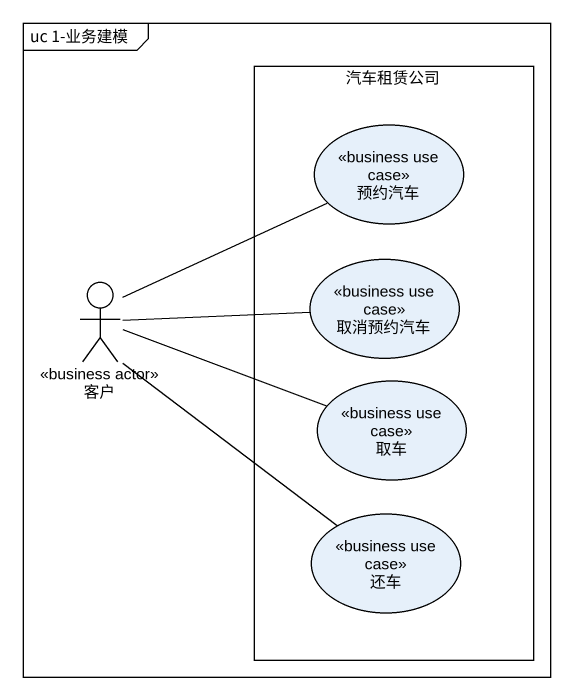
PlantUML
@startuml
mainframe uc 1-业务建模
rectangle 汽车租赁公司 {
  usecase 预约汽车 <<business use case>>
  usecase 取消预约汽车 <<business use case>>
  usecase 取车 <<business use case>>
  usecase 还车 <<business use case>>
}
actor 客户 <<business actor>>
客户 -right- 预约汽车
客户 -right- 取消预约汽车
客户 -right- 取车
客户 -- 还车
@enduml
